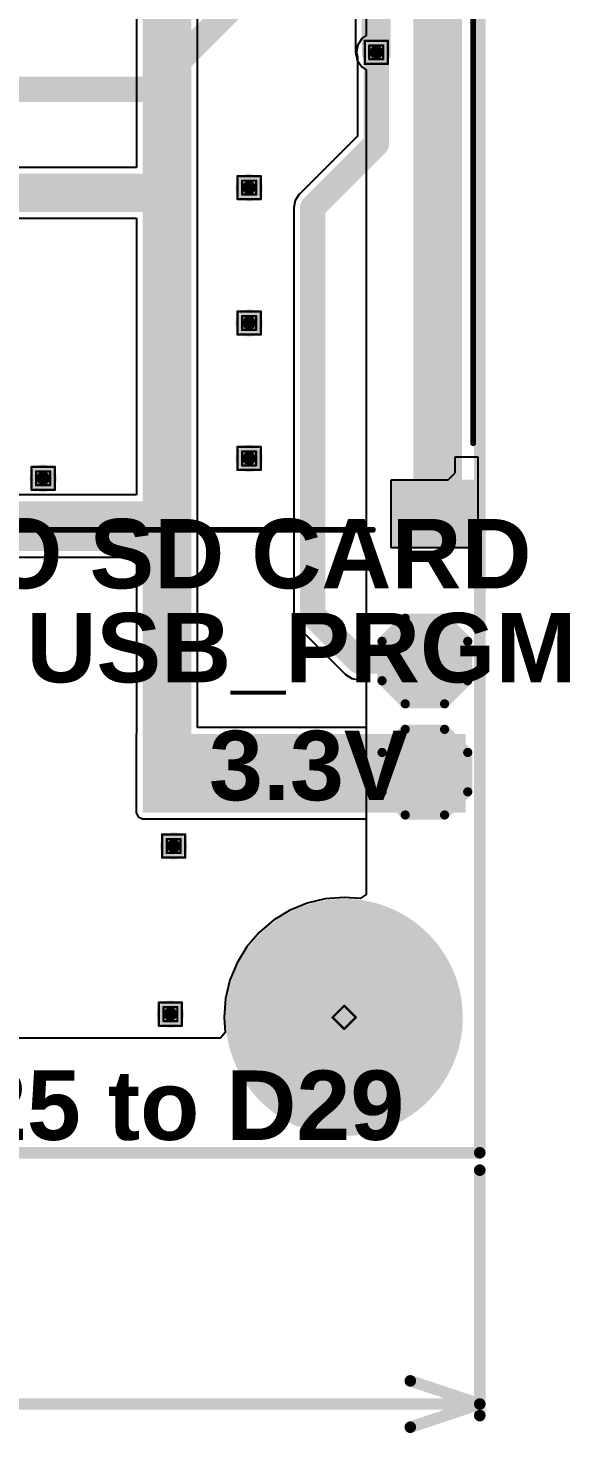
# Model space of a CAD drawing. Header units: inches. Extents: x -0.3 to 9.9, y -0.4 to 5.
# Drawn here: x 4.235 to 4.703, y -0.364 to 0.85 of the extents above; entities that cross this region are included whole.
import ezdxf

# ---------------------------------------------------------------- set-up
doc = ezdxf.new("R2010")
doc.units = ezdxf.units.IN
doc.header["$MEASUREMENT"] = 0
for name, color, linetype in [('Board Outline', 216, 'Continuous'), ('Bottom Layer', 5, 'Continuous'), ('Bottom Solder', 6, 'Continuous'), ('Dimension', 6, 'Continuous'), ('Drill Drawing', 1, 'Continuous'), ('Keep-Out Layer', 6, 'Continuous'), ('Multi-Layer', 9, 'Continuous'), ('Pad Holes', 156, 'Continuous'), ('Top Layer', 1, 'Continuous'), ('Top Overlay', 2, 'Continuous'), ('Top Paste', 8, 'Continuous'), ('Top Solder', 216, 'Continuous'), ('Via Holes', 16, 'Continuous')]:
    doc.layers.add(name, color=color, linetype=linetype)
doc.styles.add('Arial_Bold', font='', dxfattribs={"height": 0.2})
doc.styles.get('Arial_Bold').set_extended_font_data('Arial', bold=True)

# ---------------------------------------------------------------- blocks, each defined once
blk = doc.blocks.new('T__________108')
at = {"layer": 'Top Layer'}
blk.add_hatch(color=1, dxfattribs=at).paths.add_polyline_path([(0.015, 0.03), (-0.015, 0.03), (-0.03, 0.015), (-0.03, -0.015), (-0.015, -0.03), (0.015, -0.03), (0.03, -0.015), (0.03, 0.015)])
at = {"layer": 'Top Paste'}
blk.add_hatch(color=8, dxfattribs=at).paths.add_polyline_path([(0.015, 0.03), (-0.015, 0.03), (-0.03, 0.015), (-0.03, -0.015), (-0.015, -0.03), (0.015, -0.03), (0.03, -0.015), (0.03, 0.015)])
at = {"layer": 'Top Solder'}
blk.add_hatch(color=216, dxfattribs=at).paths.add_polyline_path([(0.017, 0.034), (-0.017, 0.034), (-0.034, 0.017), (-0.034, -0.017), (-0.017, -0.034), (0.017, -0.034), (0.034, -0.017), (0.034, 0.017)])
at = {"layer": 'Top Overlay'}
for points in [[(-0.037, 0.017, 0.00787, 0.00787, 0), (-0.017, 0.037, 0.00787, 0.00787, 0)], [(-0.017, 0.037, 0.00787, 0.00787, 0), (0.017, 0.037, 0.00787, 0.00787, 0)], [(-0.017, 0.037, 0.00787, 0.00787, 0), (0.017, 0.037, 0.00787, 0.00787, 0)], [(0.017, 0.037, 0.00787, 0.00787, 0), (0.037, 0.017, 0.00787, 0.00787, 0)], [(-0.037, -0.017, 0.00787, 0.00787, 0), (-0.037, 0.017, 0.00787, 0.00787, 0)], [(0.037, -0.017, 0.00787, 0.00787, 0), (0.037, 0.017, 0.00787, 0.00787, 0)], [(-0.037, -0.017, 0.00787, 0.00787, 0), (-0.017, -0.037, 0.00787, 0.00787, 0)], [(0.017, -0.037, 0.00787, 0.00787, 0), (0.037, -0.017, 0.00787, 0.00787, 0)], [(-0.017, -0.037, 0.00787, 0.00787, 0), (0.017, -0.037, 0.00787, 0.00787, 0)], [(-0.017, -0.037, 0.00787, 0.00787, 0), (0.017, -0.037, 0.00787, 0.00787, 0)]]:
    blk.add_lwpolyline(points, format="xyseb", dxfattribs=at)
for points in [[(-0.019, 0.037, 0.00394, 0.00394, 1), (-0.015, 0.037, 0.00394, 0.00394, 1)], [(-0.019, 0.037, 0.00394, 0.00394, 1), (-0.015, 0.037, 0.00394, 0.00394, 1)], [(-0.019, 0.037, 0.00394, 0.00394, 1), (-0.015, 0.037, 0.00394, 0.00394, 1)], [(0.015, 0.037, 0.00394, 0.00394, 1), (0.019, 0.037, 0.00394, 0.00394, 1)], [(0.015, 0.037, 0.00394, 0.00394, 1), (0.019, 0.037, 0.00394, 0.00394, 1)], [(0.015, 0.037, 0.00394, 0.00394, 1), (0.019, 0.037, 0.00394, 0.00394, 1)], [(-0.039, 0.017, 0.00394, 0.00394, 1), (-0.035, 0.017, 0.00394, 0.00394, 1)], [(-0.039, 0.017, 0.00394, 0.00394, 1), (-0.035, 0.017, 0.00394, 0.00394, 1)], [(0.035, 0.017, 0.00394, 0.00394, 1), (0.039, 0.017, 0.00394, 0.00394, 1)], [(0.035, 0.017, 0.00394, 0.00394, 1), (0.039, 0.017, 0.00394, 0.00394, 1)], [(-0.039, -0.017, 0.00394, 0.00394, 1), (-0.035, -0.017, 0.00394, 0.00394, 1)], [(-0.039, -0.017, 0.00394, 0.00394, 1), (-0.035, -0.017, 0.00394, 0.00394, 1)], [(0.035, -0.017, 0.00394, 0.00394, 1), (0.039, -0.017, 0.00394, 0.00394, 1)], [(0.035, -0.017, 0.00394, 0.00394, 1), (0.039, -0.017, 0.00394, 0.00394, 1)], [(-0.019, -0.037, 0.00394, 0.00394, 1), (-0.015, -0.037, 0.00394, 0.00394, 1)], [(-0.019, -0.037, 0.00394, 0.00394, 1), (-0.015, -0.037, 0.00394, 0.00394, 1)], [(-0.019, -0.037, 0.00394, 0.00394, 1), (-0.015, -0.037, 0.00394, 0.00394, 1)], [(0.015, -0.037, 0.00394, 0.00394, 1), (0.019, -0.037, 0.00394, 0.00394, 1)], [(0.015, -0.037, 0.00394, 0.00394, 1), (0.019, -0.037, 0.00394, 0.00394, 1)], [(0.015, -0.037, 0.00394, 0.00394, 1), (0.019, -0.037, 0.00394, 0.00394, 1)]]:
    blk.add_lwpolyline(points, format="xyseb", close=True, dxfattribs=at)
blk = doc.blocks.new('T__________111')
at = {"layer": 'Top Layer'}
blk.add_hatch(color=1, dxfattribs=at).paths.add_polyline_path([(0.015, 0.03), (-0.015, 0.03), (-0.03, 0.015), (-0.03, -0.015), (-0.015, -0.03), (0.015, -0.03), (0.03, -0.015), (0.03, 0.015)])
at = {"layer": 'Top Paste'}
blk.add_hatch(color=8, dxfattribs=at).paths.add_polyline_path([(0.015, 0.03), (-0.015, 0.03), (-0.03, 0.015), (-0.03, -0.015), (-0.015, -0.03), (0.015, -0.03), (0.03, -0.015), (0.03, 0.015)])
at = {"layer": 'Top Solder'}
blk.add_hatch(color=216, dxfattribs=at).paths.add_polyline_path([(0.017, 0.034), (-0.017, 0.034), (-0.034, 0.017), (-0.034, -0.017), (-0.017, -0.034), (0.017, -0.034), (0.034, -0.017), (0.034, 0.017)])
at = {"layer": 'Top Overlay'}
for points in [[(-0.037, 0.017, 0.00787, 0.00787, 0), (-0.017, 0.037, 0.00787, 0.00787, 0)], [(-0.017, 0.037, 0.00787, 0.00787, 0), (0.017, 0.037, 0.00787, 0.00787, 0)], [(-0.017, 0.037, 0.00787, 0.00787, 0), (0.017, 0.037, 0.00787, 0.00787, 0)], [(0.017, 0.037, 0.00787, 0.00787, 0), (0.037, 0.017, 0.00787, 0.00787, 0)], [(-0.037, -0.017, 0.00787, 0.00787, 0), (-0.037, 0.017, 0.00787, 0.00787, 0)], [(0.037, -0.017, 0.00787, 0.00787, 0), (0.037, 0.017, 0.00787, 0.00787, 0)], [(-0.037, -0.017, 0.00787, 0.00787, 0), (-0.017, -0.037, 0.00787, 0.00787, 0)], [(0.017, -0.037, 0.00787, 0.00787, 0), (0.037, -0.017, 0.00787, 0.00787, 0)], [(-0.017, -0.037, 0.00787, 0.00787, 0), (0.017, -0.037, 0.00787, 0.00787, 0)], [(-0.017, -0.037, 0.00787, 0.00787, 0), (0.017, -0.037, 0.00787, 0.00787, 0)]]:
    blk.add_lwpolyline(points, format="xyseb", dxfattribs=at)
for points in [[(-0.019, 0.037, 0.00394, 0.00394, 1), (-0.015, 0.037, 0.00394, 0.00394, 1)], [(-0.019, 0.037, 0.00394, 0.00394, 1), (-0.015, 0.037, 0.00394, 0.00394, 1)], [(-0.019, 0.037, 0.00394, 0.00394, 1), (-0.015, 0.037, 0.00394, 0.00394, 1)], [(0.015, 0.037, 0.00394, 0.00394, 1), (0.019, 0.037, 0.00394, 0.00394, 1)], [(0.015, 0.037, 0.00394, 0.00394, 1), (0.019, 0.037, 0.00394, 0.00394, 1)], [(0.015, 0.037, 0.00394, 0.00394, 1), (0.019, 0.037, 0.00394, 0.00394, 1)], [(-0.039, 0.017, 0.00394, 0.00394, 1), (-0.035, 0.017, 0.00394, 0.00394, 1)], [(-0.039, 0.017, 0.00394, 0.00394, 1), (-0.035, 0.017, 0.00394, 0.00394, 1)], [(0.035, 0.017, 0.00394, 0.00394, 1), (0.039, 0.017, 0.00394, 0.00394, 1)], [(0.035, 0.017, 0.00394, 0.00394, 1), (0.039, 0.017, 0.00394, 0.00394, 1)], [(-0.039, -0.017, 0.00394, 0.00394, 1), (-0.035, -0.017, 0.00394, 0.00394, 1)], [(-0.039, -0.017, 0.00394, 0.00394, 1), (-0.035, -0.017, 0.00394, 0.00394, 1)], [(0.035, -0.017, 0.00394, 0.00394, 1), (0.039, -0.017, 0.00394, 0.00394, 1)], [(0.035, -0.017, 0.00394, 0.00394, 1), (0.039, -0.017, 0.00394, 0.00394, 1)], [(-0.019, -0.037, 0.00394, 0.00394, 1), (-0.015, -0.037, 0.00394, 0.00394, 1)], [(-0.019, -0.037, 0.00394, 0.00394, 1), (-0.015, -0.037, 0.00394, 0.00394, 1)], [(-0.019, -0.037, 0.00394, 0.00394, 1), (-0.015, -0.037, 0.00394, 0.00394, 1)], [(0.015, -0.037, 0.00394, 0.00394, 1), (0.019, -0.037, 0.00394, 0.00394, 1)], [(0.015, -0.037, 0.00394, 0.00394, 1), (0.019, -0.037, 0.00394, 0.00394, 1)], [(0.015, -0.037, 0.00394, 0.00394, 1), (0.019, -0.037, 0.00394, 0.00394, 1)]]:
    blk.add_lwpolyline(points, format="xyseb", close=True, dxfattribs=at)
blk = doc.blocks.new('DM3BT_DSF_PEJS_121')
at = {"layer": 'Top Layer'}
for points in [[(-0.2067, 0.3209), (-0.1673, 0.3209), (-0.1673, 0.2657), (-0.2067, 0.2657)], [(-0.126, 0.2657), (-0.126, 0.3209), (-0.0984, 0.3209), (-0.0984, 0.2657)], [(-0.0827, 0.2657), (-0.0827, 0.3209), (-0.0551, 0.3209), (-0.0551, 0.2657)], [(-0.0394, 0.2657), (-0.0394, 0.3209), (-0.0118, 0.3209), (-0.0118, 0.2657)], [(0.0039, 0.2657), (0.0039, 0.3209), (0.0315, 0.3209), (0.0315, 0.2657)], [(0.0472, 0.2657), (0.0472, 0.3209), (0.0748, 0.3209), (0.0748, 0.2657)], [(0.0906, 0.2657), (0.0906, 0.3209), (0.1181, 0.3209), (0.1181, 0.2657)], [(0.1339, 0.2657), (0.1339, 0.3209), (0.1614, 0.3209), (0.1614, 0.2657)], [(0.1772, 0.2657), (0.1772, 0.3209), (0.2047, 0.3209), (0.2047, 0.2657)], [(0.2146, 0.2736), (0.2146, 0.3209), (0.2421, 0.3209), (0.2421, 0.2736)], [(0.2382, 0.1516), (0.2854, 0.1516), (0.2854, 0.1043), (0.2382, 0.1043)], [(0.2382, -0.1004), (0.2854, -0.1004), (0.2854, -0.1319), (0.2382, -0.1319)], [(0.2382, -0.1949), (0.2854, -0.1949), (0.2854, -0.3209), (0.2382, -0.3209)], [(-0.2913, -0.2598), (-0.2323, -0.2598), (-0.2323, -0.3346), (-0.2913, -0.3346)]]:
    blk.add_hatch(color=1, dxfattribs=at).paths.add_polyline_path(points)
at = {"layer": 'Top Paste'}
for points in [[(-0.2067, 0.3209), (-0.1673, 0.3209), (-0.1673, 0.2657), (-0.2067, 0.2657)], [(-0.126, 0.2657), (-0.126, 0.3209), (-0.0984, 0.3209), (-0.0984, 0.2657)], [(-0.0827, 0.2657), (-0.0827, 0.3209), (-0.0551, 0.3209), (-0.0551, 0.2657)], [(-0.0394, 0.2657), (-0.0394, 0.3209), (-0.0118, 0.3209), (-0.0118, 0.2657)], [(0.0039, 0.2657), (0.0039, 0.3209), (0.0315, 0.3209), (0.0315, 0.2657)], [(0.0472, 0.2657), (0.0472, 0.3209), (0.0748, 0.3209), (0.0748, 0.2657)], [(0.0906, 0.2657), (0.0906, 0.3209), (0.1181, 0.3209), (0.1181, 0.2657)], [(0.1339, 0.2657), (0.1339, 0.3209), (0.1614, 0.3209), (0.1614, 0.2657)], [(0.1772, 0.2657), (0.1772, 0.3209), (0.2047, 0.3209), (0.2047, 0.2657)], [(0.2146, 0.2736), (0.2146, 0.3209), (0.2421, 0.3209), (0.2421, 0.2736)], [(0.2382, 0.1516), (0.2854, 0.1516), (0.2854, 0.1043), (0.2382, 0.1043)], [(0.2382, -0.1004), (0.2854, -0.1004), (0.2854, -0.1319), (0.2382, -0.1319)], [(0.2382, -0.1949), (0.2854, -0.1949), (0.2854, -0.3209), (0.2382, -0.3209)]]:
    blk.add_hatch(color=8, dxfattribs=at).paths.add_polyline_path(points)
at = {"layer": 'Top Solder'}
for points in [[(-0.2107, 0.3249), (-0.1633, 0.3249), (-0.1633, 0.2617), (-0.2107, 0.2617)], [(-0.13, 0.2617), (-0.13, 0.3249), (-0.0944, 0.3249), (-0.0944, 0.2617)], [(-0.0867, 0.2617), (-0.0867, 0.3249), (-0.0511, 0.3249), (-0.0511, 0.2617)], [(-0.0434, 0.2617), (-0.0434, 0.3249), (-0.0078, 0.3249), (-0.0078, 0.2617)], [(-0.0001, 0.2617), (-0.0001, 0.3249), (0.0355, 0.3249), (0.0355, 0.2617)], [(0.0432, 0.2617), (0.0432, 0.3249), (0.0788, 0.3249), (0.0788, 0.2617)], [(0.0866, 0.2617), (0.0866, 0.3249), (0.1221, 0.3249), (0.1221, 0.2617)], [(0.1299, 0.2617), (0.1299, 0.3249), (0.1654, 0.3249), (0.1654, 0.2617)], [(0.1732, 0.2617), (0.1732, 0.3249), (0.2087, 0.3249), (0.2087, 0.2617)], [(0.2106, 0.2696), (0.2106, 0.3249), (0.2461, 0.3249), (0.2461, 0.2696)], [(0.2342, 0.1556), (0.2894, 0.1556), (0.2894, 0.1003), (0.2342, 0.1003)], [(0.2342, -0.0964), (0.2894, -0.0964), (0.2894, -0.1359), (0.2342, -0.1359)], [(0.2342, -0.1909), (0.2894, -0.1909), (0.2894, -0.3249), (0.2342, -0.3249)], [(-0.2913, -0.2598), (-0.2323, -0.2598), (-0.2323, -0.3346), (-0.2913, -0.3346)]]:
    blk.add_hatch(color=216, dxfattribs=at).paths.add_polyline_path(points)
at = {"layer": 'Keep-Out Layer'}
for p, q in [((0.252, 0.1516), (0.252, 0.2795)), ((0.252, 0.2795), (0.2815, 0.2795)), ((0.2815, 0.2795), (0.2815, 0.1516)), ((0.2815, 0.1516), (0.252, 0.1516)), ((0.252, -0.0374), (0.252, 0.1043)), ((0.252, 0.1043), (0.2815, 0.1043)), ((0.2815, 0.1043), (0.2815, -0.0374)), ((0.2815, -0.0374), (0.252, -0.0374))]:
    blk.add_line(p, q, dxfattribs=at)
at = {"layer": 'Top Layer'}
for p, q in [((-0.2913, -0.3346), (-0.2913, -0.2598)), ((-0.2913, -0.2598), (-0.2323, -0.2598)), ((-0.2323, -0.2598), (-0.2323, -0.3091)), ((-0.2323, -0.3091), (-0.2264, -0.315)), ((-0.2264, -0.315), (-0.2126, -0.315)), ((-0.2126, -0.315), (-0.2126, -0.3346)), ((-0.2126, -0.3346), (-0.2913, -0.3346))]:
    blk.add_line(p, q, dxfattribs=at)
at = {"layer": 'Top Overlay'}
for points in [[(-0.118, 0.333, 0.005, 0.005, 0), (-0.108, 0.333, 0.005, 0.005, 0)], [(-0.118, 0.333, 0.005, 0.005, 0), (-0.113, 0.328, 0.005, 0.005, 0)], [(-0.108, 0.333, 0.005, 0.005, 0), (-0.113, 0.328, 0.005, 0.005, 0)], [(-0.2756, 0.3012, 0.005, 0.005, 0), (-0.2756, -0.2441, 0.005, 0.005, 0)], [(-0.2756, 0.3012, 0.005, 0.005, 0), (-0.2224, 0.3012, 0.005, 0.005, 0)], [(0.2579, 0.3012, 0.005, 0.005, 0), (0.2697, 0.3012, 0.005, 0.005, 0)], [(0.2697, 0.3012, 0.005, 0.005, 0), (0.2697, 0.1654, 0.005, 0.005, 0)], [(0.2697, 0.0906, 0.005, 0.005, 0), (0.2697, -0.0866, 0.005, 0.005, 0)], [(0.2697, -0.1457, 0.005, 0.005, 0), (0.2697, -0.1831, 0.005, 0.005, 0)], [(-0.2008, -0.3307, 0.005, 0.005, 0), (0.2264, -0.3307, 0.005, 0.005, 0)]]:
    blk.add_lwpolyline(points, format="xyseb", dxfattribs=at)
for points in [[(-0.1192, 0.333, 0.0025, 0.0025, 1), (-0.1168, 0.333, 0.0025, 0.0025, 1)], [(-0.1192, 0.333, 0.0025, 0.0025, 1), (-0.1168, 0.333, 0.0025, 0.0025, 1)], [(-0.1143, 0.328, 0.0025, 0.0025, 1), (-0.1118, 0.328, 0.0025, 0.0025, 1)], [(-0.1143, 0.328, 0.0025, 0.0025, 1), (-0.1118, 0.328, 0.0025, 0.0025, 1)], [(-0.1092, 0.333, 0.0025, 0.0025, 1), (-0.1067, 0.333, 0.0025, 0.0025, 1)], [(-0.1092, 0.333, 0.0025, 0.0025, 1), (-0.1067, 0.333, 0.0025, 0.0025, 1)], [(-0.2768, 0.3012, 0.0025, 0.0025, 1), (-0.2743, 0.3012, 0.0025, 0.0025, 1)], [(-0.2768, 0.3012, 0.0025, 0.0025, 1), (-0.2743, 0.3012, 0.0025, 0.0025, 1)], [(-0.2237, 0.3012, 0.0025, 0.0025, 1), (-0.2212, 0.3012, 0.0025, 0.0025, 1)], [(0.2566, 0.3012, 0.0025, 0.0025, 1), (0.2591, 0.3012, 0.0025, 0.0025, 1)], [(0.2684, 0.3012, 0.0025, 0.0025, 1), (0.2709, 0.3012, 0.0025, 0.0025, 1)], [(0.2684, 0.3012, 0.0025, 0.0025, 1), (0.2709, 0.3012, 0.0025, 0.0025, 1)], [(0.2684, 0.1654, 0.0025, 0.0025, 1), (0.2709, 0.1654, 0.0025, 0.0025, 1)], [(0.2684, 0.0906, 0.0025, 0.0025, 1), (0.2709, 0.0906, 0.0025, 0.0025, 1)], [(0.2684, -0.0866, 0.0025, 0.0025, 1), (0.2709, -0.0866, 0.0025, 0.0025, 1)], [(0.2684, -0.1457, 0.0025, 0.0025, 1), (0.2709, -0.1457, 0.0025, 0.0025, 1)], [(0.2684, -0.1831, 0.0025, 0.0025, 1), (0.2709, -0.1831, 0.0025, 0.0025, 1)], [(-0.2768, -0.2441, 0.0025, 0.0025, 1), (-0.2743, -0.2441, 0.0025, 0.0025, 1)], [(-0.202, -0.3307, 0.0025, 0.0025, 1), (-0.1995, -0.3307, 0.0025, 0.0025, 1)], [(0.2251, -0.3307, 0.0025, 0.0025, 1), (0.2276, -0.3307, 0.0025, 0.0025, 1)]]:
    blk.add_lwpolyline(points, format="xyseb", close=True, dxfattribs=at)

msp = doc.modelspace()

# ---------------------------------------------------------------- hatches: boundary and pattern name
at = {"layer": 'Bottom Layer'}
h = msp.add_hatch(color=5, dxfattribs=at)
edge = h.paths.add_edge_path()
edge.add_arc((4.5358, 0.8289), 0.0118, 0, 360)
h = msp.add_hatch(color=5, dxfattribs=at)
edge = h.paths.add_edge_path()
edge.add_arc((4.426, 0.712), 0.0118, 0, 360)
h = msp.add_hatch(color=5, dxfattribs=at)
edge = h.paths.add_edge_path()
edge.add_arc((4.426, 0.595), 0.0118, 0, 360)
h = msp.add_hatch(color=5, dxfattribs=at)
edge = h.paths.add_edge_path()
edge.add_arc((4.426, 0.478), 0.0118, 0, 360)
h = msp.add_hatch(color=5, dxfattribs=at)
edge = h.paths.add_edge_path()
edge.add_arc((4.2481, 0.4608), 0.0118, 0, 360)
h = msp.add_hatch(color=5, dxfattribs=at)
edge = h.paths.add_edge_path()
edge.add_arc((4.3608, 0.1431), 0.0118, 0, 360)
h = msp.add_hatch(color=5, dxfattribs=at)
edge = h.paths.add_edge_path()
edge.add_arc((4.5081, -0.005), 0.0984, 0, 360)
h = msp.add_hatch(color=5, dxfattribs=at)
edge = h.paths.add_edge_path()
edge.add_arc((4.358, -0.0022), 0.0118, 0, 360)
at = {"layer": 'Bottom Solder'}
h = msp.add_hatch(color=6, dxfattribs=at)
edge = h.paths.add_edge_path()
edge.add_arc((4.5358, 0.8289), 0.00591, 0, 360)
h = msp.add_hatch(color=6, dxfattribs=at)
edge = h.paths.add_edge_path()
edge.add_arc((4.426, 0.712), 0.00591, 0, 360)
h = msp.add_hatch(color=6, dxfattribs=at)
edge = h.paths.add_edge_path()
edge.add_arc((4.426, 0.595), 0.00591, 0, 360)
h = msp.add_hatch(color=6, dxfattribs=at)
edge = h.paths.add_edge_path()
edge.add_arc((4.426, 0.478), 0.00591, 0, 360)
h = msp.add_hatch(color=6, dxfattribs=at)
edge = h.paths.add_edge_path()
edge.add_arc((4.2481, 0.4608), 0.00591, 0, 360)
h = msp.add_hatch(color=6, dxfattribs=at)
edge = h.paths.add_edge_path()
edge.add_arc((4.3608, 0.1431), 0.00591, 0, 360)
h = msp.add_hatch(color=6, dxfattribs=at)
edge = h.paths.add_edge_path()
edge.add_arc((4.5081, -0.005), 0.1024, 0, 360)
h = msp.add_hatch(color=6, dxfattribs=at)
edge = h.paths.add_edge_path()
edge.add_arc((4.358, -0.0022), 0.00591, 0, 360)
at = {"layer": 'Multi-Layer'}
h = msp.add_hatch(color=9, dxfattribs=at)
edge = h.paths.add_edge_path()
edge.add_arc((4.5081, -0.005), 0.0984, 0, 360)
at = {"layer": 'Pad Holes'}
h = msp.add_hatch(color=7, dxfattribs=at)
edge = h.paths.add_edge_path()
edge.add_arc((4.5081, -0.005), 0.061, 0, 360)
at = {"layer": 'Top Layer'}
for points in [[(4.3341, 0.197), (4.3761, 0.197), (4.3761, 1.028), (4.3341, 1.028)], [(4.5678, 0.4379), (4.6098, 0.4379), (4.6098, 0.9379), (4.5678, 0.9379)], [(4.375, 0.691), (4.375, 0.724), (3.968, 0.724), (3.968, 0.691)], [(4.37, 0.398), (4.37, 0.441), (3.867, 0.441), (3.867, 0.398)], [(4.613, 0.172), (4.613, 0.24), (4.334, 0.24), (4.334, 0.172)]]:
    msp.add_hatch(color=1, dxfattribs=at).paths.add_polyline_path(points)
h = msp.add_hatch(color=1, dxfattribs=at)
edge = h.paths.add_edge_path()
edge.add_arc((4.5358, 0.8289), 0.0118, 0, 360)
h = msp.add_hatch(color=1, dxfattribs=at)
edge = h.paths.add_edge_path()
edge.add_arc((4.426, 0.712), 0.0118, 0, 360)
h = msp.add_hatch(color=1, dxfattribs=at)
edge = h.paths.add_edge_path()
edge.add_arc((4.426, 0.595), 0.0118, 0, 360)
h = msp.add_hatch(color=1, dxfattribs=at)
edge = h.paths.add_edge_path()
edge.add_arc((4.426, 0.478), 0.0118, 0, 360)
h = msp.add_hatch(color=1, dxfattribs=at)
edge = h.paths.add_edge_path()
edge.add_arc((4.2481, 0.4608), 0.0118, 0, 360)
h = msp.add_hatch(color=1, dxfattribs=at)
edge = h.paths.add_edge_path()
edge.add_arc((4.3608, 0.1431), 0.0118, 0, 360)
h = msp.add_hatch(color=1, dxfattribs=at)
edge = h.paths.add_edge_path()
edge.add_arc((4.5081, -0.005), 0.0984, 0, 360)
h = msp.add_hatch(color=1, dxfattribs=at)
edge = h.paths.add_edge_path()
edge.add_arc((4.358, -0.0022), 0.0118, 0, 360)
at = {"layer": 'Top Solder'}
h = msp.add_hatch(color=216, dxfattribs=at)
edge = h.paths.add_edge_path()
edge.add_arc((4.5358, 0.8289), 0.00591, 0, 360)
h = msp.add_hatch(color=216, dxfattribs=at)
edge = h.paths.add_edge_path()
edge.add_arc((4.426, 0.712), 0.00591, 0, 360)
h = msp.add_hatch(color=216, dxfattribs=at)
edge = h.paths.add_edge_path()
edge.add_arc((4.426, 0.595), 0.00591, 0, 360)
h = msp.add_hatch(color=216, dxfattribs=at)
edge = h.paths.add_edge_path()
edge.add_arc((4.426, 0.478), 0.00591, 0, 360)
h = msp.add_hatch(color=216, dxfattribs=at)
edge = h.paths.add_edge_path()
edge.add_arc((4.2481, 0.4608), 0.00591, 0, 360)
h = msp.add_hatch(color=216, dxfattribs=at)
edge = h.paths.add_edge_path()
edge.add_arc((4.3608, 0.1431), 0.00591, 0, 360)
h = msp.add_hatch(color=216, dxfattribs=at)
edge = h.paths.add_edge_path()
edge.add_arc((4.5081, -0.005), 0.1024, 0, 360)
h = msp.add_hatch(color=216, dxfattribs=at)
edge = h.paths.add_edge_path()
edge.add_arc((4.358, -0.0022), 0.00591, 0, 360)
at = {"layer": 'Via Holes'}
h = msp.add_hatch(color=7, dxfattribs=at)
edge = h.paths.add_edge_path()
edge.add_arc((4.5358, 0.8289), 0.00591, 0, 360)
h = msp.add_hatch(color=7, dxfattribs=at)
edge = h.paths.add_edge_path()
edge.add_arc((4.426, 0.712), 0.00591, 0, 360)
h = msp.add_hatch(color=7, dxfattribs=at)
edge = h.paths.add_edge_path()
edge.add_arc((4.426, 0.595), 0.00591, 0, 360)
h = msp.add_hatch(color=7, dxfattribs=at)
edge = h.paths.add_edge_path()
edge.add_arc((4.426, 0.478), 0.00591, 0, 360)
h = msp.add_hatch(color=7, dxfattribs=at)
edge = h.paths.add_edge_path()
edge.add_arc((4.2481, 0.4608), 0.00591, 0, 360)
h = msp.add_hatch(color=7, dxfattribs=at)
edge = h.paths.add_edge_path()
edge.add_arc((4.3608, 0.1431), 0.00591, 0, 360)
h = msp.add_hatch(color=7, dxfattribs=at)
edge = h.paths.add_edge_path()
edge.add_arc((4.358, -0.0022), 0.00591, 0, 360)

# ---------------------------------------------------------------- linework, layer by layer
at = {"layer": 'Board Outline'}
for points in [[(4.6252, 2.7679, 0.01, 0.01, 0), (4.6252, -0.122, 0.01, 0.01, 0)], [(-0.1172, -0.122, 0.01, 0.01, 0), (4.6252, -0.122, 0.01, 0.01, 0)]]:
    msp.add_lwpolyline(points, format="xyseb", dxfattribs=at)
msp.add_lwpolyline([(4.6227, -0.122, 0.005, 0.005, 1), (4.6277, -0.122, 0.005, 0.005, 1)], format="xyseb", close=True, dxfattribs=at)
msp.add_lwpolyline([(4.6227, -0.122, 0.005, 0.005, 1), (4.6277, -0.122, 0.005, 0.005, 1)], format="xyseb", close=True, dxfattribs=at)
at = {"layer": 'Bottom Layer'}
for p, q in [((4.518, 0.9968), (4.518, 0.8289)), ((4.518, 0.8289), (4.5193, 0.8221)), ((4.5193, 0.8221), (4.5232, 0.8163)), ((4.5232, 0.8163), (4.527, 0.8138)), ((4.527, 0.8138), (4.527, 0.1013)), ((4.4918, 0.0975), (4.476, 0.0937)), ((4.5081, 0.0987), (4.4918, 0.0975)), ((4.522, 0.0976), (4.5081, 0.0987)), ((4.527, 0.1013), (4.522, 0.0976)), ((4.461, 0.0874), (4.4471, 0.0789)), ((4.476, 0.0937), (4.461, 0.0874)), ((4.4471, 0.0789), (4.4347, 0.0684)), ((4.4347, 0.0684), (4.4241, 0.056)), ((4.4241, 0.056), (4.4156, 0.0421)), ((4.4156, 0.0421), (4.4094, 0.0271)), ((4.4094, 0.0271), (4.4056, 0.0112)), ((4.4056, 0.0112), (4.4043, -0.005)), ((4.4043, -0.005), (4.4053, -0.018)), ((4.4013, -0.023), (3.7467, -0.023)), ((4.4053, -0.018), (4.4013, -0.023))]:
    msp.add_line(p, q, dxfattribs=at)
for points in [[(4.5358, 0.8289, 0.025, 0.025, 0), (4.5358, 1.0042, 0.025, 0.025, 0)], [(4.341, 0.797, 0.022, 0.022, 0), (4.4972, 0.9532, 0.022, 0.022, 0)], [(4.219, 0.797, 0.022, 0.022, 0), (4.341, 0.797, 0.022, 0.022, 0)]]:
    msp.add_lwpolyline(points, format="xyseb", dxfattribs=at)
for points in [[(4.5296, 0.8289, 0.0125, 0.0125, 1), (4.5421, 0.8289, 0.0125, 0.0125, 1)], [(4.3355, 0.797, 0.011, 0.011, 1), (4.3465, 0.797, 0.011, 0.011, 1)], [(4.3355, 0.797, 0.011, 0.011, 1), (4.3465, 0.797, 0.011, 0.011, 1)]]:
    msp.add_lwpolyline(points, format="xyseb", close=True, dxfattribs=at)
at = {"layer": 'Dimension'}
for points in [[(4.6252, -0.3491, 0.01, 0.01, 0), (4.6252, -0.137, 0.01, 0.01, 0)], [(4.5652, -0.3191, 0.01, 0.01, 0), (4.6252, -0.3391, 0.01, 0.01, 0)], [(2.5189, -0.3391, 0.01, 0.01, 0), (4.6252, -0.3391, 0.01, 0.01, 0)], [(4.5652, -0.3591, 0.01, 0.01, 0), (4.6252, -0.3391, 0.01, 0.01, 0)]]:
    msp.add_lwpolyline(points, format="xyseb", dxfattribs=at)
for points in [[(4.6227, -0.137, 0.005, 0.005, 1), (4.6277, -0.137, 0.005, 0.005, 1)], [(4.5627, -0.3191, 0.005, 0.005, 1), (4.5677, -0.3191, 0.005, 0.005, 1)], [(4.6227, -0.3391, 0.005, 0.005, 1), (4.6277, -0.3391, 0.005, 0.005, 1)], [(4.6227, -0.3391, 0.005, 0.005, 1), (4.6277, -0.3391, 0.005, 0.005, 1)], [(4.6227, -0.3391, 0.005, 0.005, 1), (4.6277, -0.3391, 0.005, 0.005, 1)], [(4.6227, -0.3491, 0.005, 0.005, 1), (4.6277, -0.3491, 0.005, 0.005, 1)], [(4.5627, -0.3591, 0.005, 0.005, 1), (4.5677, -0.3591, 0.005, 0.005, 1)]]:
    msp.add_lwpolyline(points, format="xyseb", close=True, dxfattribs=at)
at = {"layer": 'Drill Drawing'}
for points in [[(4.5258, 0.8389, 0.002, 0.002, 0), (4.5458, 0.8389, 0.002, 0.002, 0)], [(4.5258, 0.8189, 0.002, 0.002, 0), (4.5258, 0.8389, 0.002, 0.002, 0)], [(4.5458, 0.8189, 0.002, 0.002, 0), (4.5458, 0.8389, 0.002, 0.002, 0)], [(4.5298, 0.8349, 0.002, 0.002, 0), (4.5418, 0.8349, 0.002, 0.002, 0)], [(4.5298, 0.8229, 0.002, 0.002, 0), (4.5298, 0.8349, 0.002, 0.002, 0)], [(4.5418, 0.8229, 0.002, 0.002, 0), (4.5418, 0.8349, 0.002, 0.002, 0)], [(4.5258, 0.8189, 0.002, 0.002, 0), (4.5458, 0.8189, 0.002, 0.002, 0)], [(4.5298, 0.8229, 0.002, 0.002, 0), (4.5418, 0.8229, 0.002, 0.002, 0)], [(4.416, 0.722, 0.002, 0.002, 0), (4.436, 0.722, 0.002, 0.002, 0)], [(4.416, 0.702, 0.002, 0.002, 0), (4.416, 0.722, 0.002, 0.002, 0)], [(4.42, 0.718, 0.002, 0.002, 0), (4.432, 0.718, 0.002, 0.002, 0)], [(4.42, 0.706, 0.002, 0.002, 0), (4.42, 0.718, 0.002, 0.002, 0)], [(4.432, 0.706, 0.002, 0.002, 0), (4.432, 0.718, 0.002, 0.002, 0)], [(4.436, 0.702, 0.002, 0.002, 0), (4.436, 0.722, 0.002, 0.002, 0)], [(4.42, 0.706, 0.002, 0.002, 0), (4.432, 0.706, 0.002, 0.002, 0)], [(4.416, 0.702, 0.002, 0.002, 0), (4.436, 0.702, 0.002, 0.002, 0)], [(4.416, 0.605, 0.002, 0.002, 0), (4.436, 0.605, 0.002, 0.002, 0)], [(4.416, 0.585, 0.002, 0.002, 0), (4.416, 0.605, 0.002, 0.002, 0)], [(4.42, 0.601, 0.002, 0.002, 0), (4.432, 0.601, 0.002, 0.002, 0)], [(4.42, 0.589, 0.002, 0.002, 0), (4.42, 0.601, 0.002, 0.002, 0)], [(4.432, 0.589, 0.002, 0.002, 0), (4.432, 0.601, 0.002, 0.002, 0)], [(4.436, 0.585, 0.002, 0.002, 0), (4.436, 0.605, 0.002, 0.002, 0)], [(4.416, 0.585, 0.002, 0.002, 0), (4.436, 0.585, 0.002, 0.002, 0)], [(4.42, 0.589, 0.002, 0.002, 0), (4.432, 0.589, 0.002, 0.002, 0)], [(4.416, 0.488, 0.002, 0.002, 0), (4.436, 0.488, 0.002, 0.002, 0)], [(4.416, 0.468, 0.002, 0.002, 0), (4.416, 0.488, 0.002, 0.002, 0)], [(4.436, 0.468, 0.002, 0.002, 0), (4.436, 0.488, 0.002, 0.002, 0)], [(4.42, 0.484, 0.002, 0.002, 0), (4.432, 0.484, 0.002, 0.002, 0)], [(4.42, 0.472, 0.002, 0.002, 0), (4.42, 0.484, 0.002, 0.002, 0)], [(4.432, 0.472, 0.002, 0.002, 0), (4.432, 0.484, 0.002, 0.002, 0)], [(4.2381, 0.4708, 0.002, 0.002, 0), (4.2581, 0.4708, 0.002, 0.002, 0)], [(4.2381, 0.4508, 0.002, 0.002, 0), (4.2381, 0.4708, 0.002, 0.002, 0)], [(4.2421, 0.4668, 0.002, 0.002, 0), (4.2541, 0.4668, 0.002, 0.002, 0)], [(4.2421, 0.4548, 0.002, 0.002, 0), (4.2421, 0.4668, 0.002, 0.002, 0)], [(4.2541, 0.4548, 0.002, 0.002, 0), (4.2541, 0.4668, 0.002, 0.002, 0)], [(4.2581, 0.4508, 0.002, 0.002, 0), (4.2581, 0.4708, 0.002, 0.002, 0)], [(4.416, 0.468, 0.002, 0.002, 0), (4.436, 0.468, 0.002, 0.002, 0)], [(4.42, 0.472, 0.002, 0.002, 0), (4.432, 0.472, 0.002, 0.002, 0)], [(4.2381, 0.4508, 0.002, 0.002, 0), (4.2581, 0.4508, 0.002, 0.002, 0)], [(4.2421, 0.4548, 0.002, 0.002, 0), (4.2541, 0.4548, 0.002, 0.002, 0)], [(4.3508, 0.1531, 0.002, 0.002, 0), (4.3708, 0.1531, 0.002, 0.002, 0)], [(4.3508, 0.1331, 0.002, 0.002, 0), (4.3508, 0.1531, 0.002, 0.002, 0)], [(4.3548, 0.1491, 0.002, 0.002, 0), (4.3668, 0.1491, 0.002, 0.002, 0)], [(4.3548, 0.1371, 0.002, 0.002, 0), (4.3548, 0.1491, 0.002, 0.002, 0)], [(4.3668, 0.1371, 0.002, 0.002, 0), (4.3668, 0.1491, 0.002, 0.002, 0)], [(4.3708, 0.1331, 0.002, 0.002, 0), (4.3708, 0.1531, 0.002, 0.002, 0)], [(4.3508, 0.1331, 0.002, 0.002, 0), (4.3708, 0.1331, 0.002, 0.002, 0)], [(4.3548, 0.1371, 0.002, 0.002, 0), (4.3668, 0.1371, 0.002, 0.002, 0)], [(4.348, 0.0078, 0.002, 0.002, 0), (4.368, 0.0078, 0.002, 0.002, 0)], [(4.348, -0.0122, 0.002, 0.002, 0), (4.348, 0.0078, 0.002, 0.002, 0)], [(4.352, 0.0038, 0.002, 0.002, 0), (4.364, 0.0038, 0.002, 0.002, 0)], [(4.352, -0.0082, 0.002, 0.002, 0), (4.352, 0.0038, 0.002, 0.002, 0)], [(4.364, -0.0082, 0.002, 0.002, 0), (4.364, 0.0038, 0.002, 0.002, 0)], [(4.368, -0.0122, 0.002, 0.002, 0), (4.368, 0.0078, 0.002, 0.002, 0)], [(4.4981, -0.005, 0.002, 0.002, 0), (4.5081, 0.005, 0.002, 0.002, 0)], [(4.5081, 0.005, 0.002, 0.002, 0), (4.5181, -0.005, 0.002, 0.002, 0)], [(4.348, -0.0122, 0.002, 0.002, 0), (4.368, -0.0122, 0.002, 0.002, 0)], [(4.352, -0.0082, 0.002, 0.002, 0), (4.364, -0.0082, 0.002, 0.002, 0)], [(4.4981, -0.005, 0.002, 0.002, 0), (4.5081, -0.015, 0.002, 0.002, 0)], [(4.5081, -0.015, 0.002, 0.002, 0), (4.5181, -0.005, 0.002, 0.002, 0)]]:
    msp.add_lwpolyline(points, format="xyseb", dxfattribs=at)
for points in [[(4.5253, 0.8389, 0.001, 0.001, 1), (4.5263, 0.8389, 0.001, 0.001, 1)], [(4.5253, 0.8389, 0.001, 0.001, 1), (4.5263, 0.8389, 0.001, 0.001, 1)], [(4.5453, 0.8389, 0.001, 0.001, 1), (4.5463, 0.8389, 0.001, 0.001, 1)], [(4.5453, 0.8389, 0.001, 0.001, 1), (4.5463, 0.8389, 0.001, 0.001, 1)], [(4.5293, 0.8349, 0.001, 0.001, 1), (4.5303, 0.8349, 0.001, 0.001, 1)], [(4.5293, 0.8349, 0.001, 0.001, 1), (4.5303, 0.8349, 0.001, 0.001, 1)], [(4.5413, 0.8349, 0.001, 0.001, 1), (4.5423, 0.8349, 0.001, 0.001, 1)], [(4.5413, 0.8349, 0.001, 0.001, 1), (4.5423, 0.8349, 0.001, 0.001, 1)], [(4.5253, 0.8189, 0.001, 0.001, 1), (4.5263, 0.8189, 0.001, 0.001, 1)], [(4.5253, 0.8189, 0.001, 0.001, 1), (4.5263, 0.8189, 0.001, 0.001, 1)], [(4.5293, 0.8229, 0.001, 0.001, 1), (4.5303, 0.8229, 0.001, 0.001, 1)], [(4.5293, 0.8229, 0.001, 0.001, 1), (4.5303, 0.8229, 0.001, 0.001, 1)], [(4.5413, 0.8229, 0.001, 0.001, 1), (4.5423, 0.8229, 0.001, 0.001, 1)], [(4.5413, 0.8229, 0.001, 0.001, 1), (4.5423, 0.8229, 0.001, 0.001, 1)], [(4.5453, 0.8189, 0.001, 0.001, 1), (4.5463, 0.8189, 0.001, 0.001, 1)], [(4.5453, 0.8189, 0.001, 0.001, 1), (4.5463, 0.8189, 0.001, 0.001, 1)], [(4.4155, 0.722, 0.001, 0.001, 1), (4.4165, 0.722, 0.001, 0.001, 1)], [(4.4155, 0.722, 0.001, 0.001, 1), (4.4165, 0.722, 0.001, 0.001, 1)], [(4.4195, 0.718, 0.001, 0.001, 1), (4.4205, 0.718, 0.001, 0.001, 1)], [(4.4195, 0.718, 0.001, 0.001, 1), (4.4205, 0.718, 0.001, 0.001, 1)], [(4.4315, 0.718, 0.001, 0.001, 1), (4.4325, 0.718, 0.001, 0.001, 1)], [(4.4315, 0.718, 0.001, 0.001, 1), (4.4325, 0.718, 0.001, 0.001, 1)], [(4.4355, 0.722, 0.001, 0.001, 1), (4.4365, 0.722, 0.001, 0.001, 1)], [(4.4355, 0.722, 0.001, 0.001, 1), (4.4365, 0.722, 0.001, 0.001, 1)], [(4.4195, 0.706, 0.001, 0.001, 1), (4.4205, 0.706, 0.001, 0.001, 1)], [(4.4195, 0.706, 0.001, 0.001, 1), (4.4205, 0.706, 0.001, 0.001, 1)], [(4.4315, 0.706, 0.001, 0.001, 1), (4.4325, 0.706, 0.001, 0.001, 1)], [(4.4315, 0.706, 0.001, 0.001, 1), (4.4325, 0.706, 0.001, 0.001, 1)], [(4.4155, 0.702, 0.001, 0.001, 1), (4.4165, 0.702, 0.001, 0.001, 1)], [(4.4155, 0.702, 0.001, 0.001, 1), (4.4165, 0.702, 0.001, 0.001, 1)], [(4.4355, 0.702, 0.001, 0.001, 1), (4.4365, 0.702, 0.001, 0.001, 1)], [(4.4355, 0.702, 0.001, 0.001, 1), (4.4365, 0.702, 0.001, 0.001, 1)], [(4.4155, 0.605, 0.001, 0.001, 1), (4.4165, 0.605, 0.001, 0.001, 1)], [(4.4155, 0.605, 0.001, 0.001, 1), (4.4165, 0.605, 0.001, 0.001, 1)], [(4.4195, 0.601, 0.001, 0.001, 1), (4.4205, 0.601, 0.001, 0.001, 1)], [(4.4195, 0.601, 0.001, 0.001, 1), (4.4205, 0.601, 0.001, 0.001, 1)], [(4.4315, 0.601, 0.001, 0.001, 1), (4.4325, 0.601, 0.001, 0.001, 1)], [(4.4315, 0.601, 0.001, 0.001, 1), (4.4325, 0.601, 0.001, 0.001, 1)], [(4.4355, 0.605, 0.001, 0.001, 1), (4.4365, 0.605, 0.001, 0.001, 1)], [(4.4355, 0.605, 0.001, 0.001, 1), (4.4365, 0.605, 0.001, 0.001, 1)], [(4.4155, 0.585, 0.001, 0.001, 1), (4.4165, 0.585, 0.001, 0.001, 1)], [(4.4155, 0.585, 0.001, 0.001, 1), (4.4165, 0.585, 0.001, 0.001, 1)], [(4.4195, 0.589, 0.001, 0.001, 1), (4.4205, 0.589, 0.001, 0.001, 1)], [(4.4195, 0.589, 0.001, 0.001, 1), (4.4205, 0.589, 0.001, 0.001, 1)], [(4.4315, 0.589, 0.001, 0.001, 1), (4.4325, 0.589, 0.001, 0.001, 1)], [(4.4315, 0.589, 0.001, 0.001, 1), (4.4325, 0.589, 0.001, 0.001, 1)], [(4.4355, 0.585, 0.001, 0.001, 1), (4.4365, 0.585, 0.001, 0.001, 1)], [(4.4355, 0.585, 0.001, 0.001, 1), (4.4365, 0.585, 0.001, 0.001, 1)], [(4.4155, 0.488, 0.001, 0.001, 1), (4.4165, 0.488, 0.001, 0.001, 1)], [(4.4155, 0.488, 0.001, 0.001, 1), (4.4165, 0.488, 0.001, 0.001, 1)], [(4.4355, 0.488, 0.001, 0.001, 1), (4.4365, 0.488, 0.001, 0.001, 1)], [(4.4355, 0.488, 0.001, 0.001, 1), (4.4365, 0.488, 0.001, 0.001, 1)], [(4.4195, 0.484, 0.001, 0.001, 1), (4.4205, 0.484, 0.001, 0.001, 1)], [(4.4195, 0.484, 0.001, 0.001, 1), (4.4205, 0.484, 0.001, 0.001, 1)], [(4.4315, 0.484, 0.001, 0.001, 1), (4.4325, 0.484, 0.001, 0.001, 1)], [(4.4315, 0.484, 0.001, 0.001, 1), (4.4325, 0.484, 0.001, 0.001, 1)], [(4.2376, 0.4708, 0.001, 0.001, 1), (4.2386, 0.4708, 0.001, 0.001, 1)], [(4.2376, 0.4708, 0.001, 0.001, 1), (4.2386, 0.4708, 0.001, 0.001, 1)], [(4.2416, 0.4668, 0.001, 0.001, 1), (4.2426, 0.4668, 0.001, 0.001, 1)], [(4.2416, 0.4668, 0.001, 0.001, 1), (4.2426, 0.4668, 0.001, 0.001, 1)], [(4.2536, 0.4668, 0.001, 0.001, 1), (4.2546, 0.4668, 0.001, 0.001, 1)], [(4.2536, 0.4668, 0.001, 0.001, 1), (4.2546, 0.4668, 0.001, 0.001, 1)], [(4.2576, 0.4708, 0.001, 0.001, 1), (4.2586, 0.4708, 0.001, 0.001, 1)], [(4.2576, 0.4708, 0.001, 0.001, 1), (4.2586, 0.4708, 0.001, 0.001, 1)], [(4.4155, 0.468, 0.001, 0.001, 1), (4.4165, 0.468, 0.001, 0.001, 1)], [(4.4155, 0.468, 0.001, 0.001, 1), (4.4165, 0.468, 0.001, 0.001, 1)], [(4.4195, 0.472, 0.001, 0.001, 1), (4.4205, 0.472, 0.001, 0.001, 1)], [(4.4195, 0.472, 0.001, 0.001, 1), (4.4205, 0.472, 0.001, 0.001, 1)], [(4.4315, 0.472, 0.001, 0.001, 1), (4.4325, 0.472, 0.001, 0.001, 1)], [(4.4315, 0.472, 0.001, 0.001, 1), (4.4325, 0.472, 0.001, 0.001, 1)], [(4.4355, 0.468, 0.001, 0.001, 1), (4.4365, 0.468, 0.001, 0.001, 1)], [(4.4355, 0.468, 0.001, 0.001, 1), (4.4365, 0.468, 0.001, 0.001, 1)], [(4.2376, 0.4508, 0.001, 0.001, 1), (4.2386, 0.4508, 0.001, 0.001, 1)], [(4.2376, 0.4508, 0.001, 0.001, 1), (4.2386, 0.4508, 0.001, 0.001, 1)], [(4.2416, 0.4548, 0.001, 0.001, 1), (4.2426, 0.4548, 0.001, 0.001, 1)], [(4.2416, 0.4548, 0.001, 0.001, 1), (4.2426, 0.4548, 0.001, 0.001, 1)], [(4.2536, 0.4548, 0.001, 0.001, 1), (4.2546, 0.4548, 0.001, 0.001, 1)], [(4.2536, 0.4548, 0.001, 0.001, 1), (4.2546, 0.4548, 0.001, 0.001, 1)], [(4.2576, 0.4508, 0.001, 0.001, 1), (4.2586, 0.4508, 0.001, 0.001, 1)], [(4.2576, 0.4508, 0.001, 0.001, 1), (4.2586, 0.4508, 0.001, 0.001, 1)], [(4.3503, 0.1531, 0.001, 0.001, 1), (4.3513, 0.1531, 0.001, 0.001, 1)], [(4.3503, 0.1531, 0.001, 0.001, 1), (4.3513, 0.1531, 0.001, 0.001, 1)], [(4.3543, 0.1491, 0.001, 0.001, 1), (4.3553, 0.1491, 0.001, 0.001, 1)], [(4.3543, 0.1491, 0.001, 0.001, 1), (4.3553, 0.1491, 0.001, 0.001, 1)], [(4.3663, 0.1491, 0.001, 0.001, 1), (4.3673, 0.1491, 0.001, 0.001, 1)], [(4.3663, 0.1491, 0.001, 0.001, 1), (4.3673, 0.1491, 0.001, 0.001, 1)], [(4.3703, 0.1531, 0.001, 0.001, 1), (4.3713, 0.1531, 0.001, 0.001, 1)], [(4.3703, 0.1531, 0.001, 0.001, 1), (4.3713, 0.1531, 0.001, 0.001, 1)], [(4.3503, 0.1331, 0.001, 0.001, 1), (4.3513, 0.1331, 0.001, 0.001, 1)], [(4.3503, 0.1331, 0.001, 0.001, 1), (4.3513, 0.1331, 0.001, 0.001, 1)], [(4.3543, 0.1371, 0.001, 0.001, 1), (4.3553, 0.1371, 0.001, 0.001, 1)], [(4.3543, 0.1371, 0.001, 0.001, 1), (4.3553, 0.1371, 0.001, 0.001, 1)], [(4.3663, 0.1371, 0.001, 0.001, 1), (4.3673, 0.1371, 0.001, 0.001, 1)], [(4.3663, 0.1371, 0.001, 0.001, 1), (4.3673, 0.1371, 0.001, 0.001, 1)], [(4.3703, 0.1331, 0.001, 0.001, 1), (4.3713, 0.1331, 0.001, 0.001, 1)], [(4.3703, 0.1331, 0.001, 0.001, 1), (4.3713, 0.1331, 0.001, 0.001, 1)], [(4.3475, 0.0078, 0.001, 0.001, 1), (4.3485, 0.0078, 0.001, 0.001, 1)], [(4.3475, 0.0078, 0.001, 0.001, 1), (4.3485, 0.0078, 0.001, 0.001, 1)], [(4.3515, 0.0038, 0.001, 0.001, 1), (4.3525, 0.0038, 0.001, 0.001, 1)], [(4.3515, 0.0038, 0.001, 0.001, 1), (4.3525, 0.0038, 0.001, 0.001, 1)], [(4.3635, 0.0038, 0.001, 0.001, 1), (4.3645, 0.0038, 0.001, 0.001, 1)], [(4.3635, 0.0038, 0.001, 0.001, 1), (4.3645, 0.0038, 0.001, 0.001, 1)], [(4.3675, 0.0078, 0.001, 0.001, 1), (4.3685, 0.0078, 0.001, 0.001, 1)], [(4.3675, 0.0078, 0.001, 0.001, 1), (4.3685, 0.0078, 0.001, 0.001, 1)], [(4.5076, 0.005, 0.001, 0.001, 1), (4.5086, 0.005, 0.001, 0.001, 1)], [(4.5076, 0.005, 0.001, 0.001, 1), (4.5086, 0.005, 0.001, 0.001, 1)], [(4.3475, -0.0122, 0.001, 0.001, 1), (4.3485, -0.0122, 0.001, 0.001, 1)], [(4.3475, -0.0122, 0.001, 0.001, 1), (4.3485, -0.0122, 0.001, 0.001, 1)], [(4.3515, -0.0082, 0.001, 0.001, 1), (4.3525, -0.0082, 0.001, 0.001, 1)], [(4.3515, -0.0082, 0.001, 0.001, 1), (4.3525, -0.0082, 0.001, 0.001, 1)], [(4.3635, -0.0082, 0.001, 0.001, 1), (4.3645, -0.0082, 0.001, 0.001, 1)], [(4.3635, -0.0082, 0.001, 0.001, 1), (4.3645, -0.0082, 0.001, 0.001, 1)], [(4.3675, -0.0122, 0.001, 0.001, 1), (4.3685, -0.0122, 0.001, 0.001, 1)], [(4.3675, -0.0122, 0.001, 0.001, 1), (4.3685, -0.0122, 0.001, 0.001, 1)], [(4.4976, -0.005, 0.001, 0.001, 1), (4.4986, -0.005, 0.001, 0.001, 1)], [(4.4976, -0.005, 0.001, 0.001, 1), (4.4986, -0.005, 0.001, 0.001, 1)], [(4.5176, -0.005, 0.001, 0.001, 1), (4.5186, -0.005, 0.001, 0.001, 1)], [(4.5176, -0.005, 0.001, 0.001, 1), (4.5186, -0.005, 0.001, 0.001, 1)], [(4.5076, -0.015, 0.001, 0.001, 1), (4.5086, -0.015, 0.001, 0.001, 1)], [(4.5076, -0.015, 0.001, 0.001, 1), (4.5086, -0.015, 0.001, 0.001, 1)]]:
    msp.add_lwpolyline(points, format="xyseb", close=True, dxfattribs=at)
at = {"layer": 'Top Layer'}
for p, q in [((4.3287, 0.9368), (4.3287, 0.7294)), ((4.3815, 0.2454), (4.3815, 0.9212)), ((4.527, 0.9201), (4.527, 0.8433)), ((4.5237, 0.8411), (4.52, 0.8355)), ((4.527, 0.8433), (4.5237, 0.8411)), ((4.52, 0.8355), (4.5187, 0.8289)), ((4.5187, 0.8289), (4.5195, 0.8248)), ((4.5195, 0.8248), (4.5195, 0.7565)), ((4.5195, 0.7565), (4.4708, 0.7078)), ((4.3287, 0.7294), (4.0317, 0.7294)), ((4.4693, 0.7063), (4.4658, 0.701)), ((4.4702, 0.7069), (4.4693, 0.7063)), ((4.4708, 0.7078), (4.4702, 0.7069)), ((4.4658, 0.701), (4.4645, 0.6948)), ((4.4645, 0.6948), (4.4645, 0.3429)), ((4.0524, 0.6856), (4.3287, 0.6856)), ((4.3287, 0.6856), (4.3287, 0.4464)), ((4.3287, 0.4464), (3.867, 0.4464)), ((3.867, 0.3926), (4.3287, 0.3926)), ((4.3287, 0.3926), (4.3287, 0.2404)), ((4.4645, 0.3429), (4.4658, 0.3367)), ((4.4658, 0.3367), (4.4693, 0.3314)), ((4.4693, 0.3314), (4.5093, 0.2914)), ((4.5093, 0.2914), (4.5146, 0.2879)), ((4.5146, 0.2879), (4.5208, 0.2866)), ((4.5208, 0.2866), (4.527, 0.2866)), ((4.527, 0.2866), (4.527, 0.2454)), ((4.527, 0.2454), (4.3815, 0.2454)), ((4.3287, 0.2404), (4.3285, 0.24)), ((4.3285, 0.24), (4.3285, 0.172)), ((4.3285, 0.172), (4.3301, 0.1682)), ((4.3301, 0.1682), (4.334, 0.1666)), ((4.334, 0.1666), (4.527, 0.1666)), ((4.527, 0.1666), (4.527, 0.1013)), ((4.4918, 0.0975), (4.476, 0.0937)), ((4.5081, 0.0987), (4.4918, 0.0975)), ((4.522, 0.0976), (4.5081, 0.0987)), ((4.527, 0.1013), (4.522, 0.0976)), ((4.461, 0.0874), (4.4471, 0.0789)), ((4.476, 0.0937), (4.461, 0.0874)), ((4.4471, 0.0789), (4.4347, 0.0684)), ((4.4347, 0.0684), (4.4241, 0.056)), ((4.4241, 0.056), (4.4156, 0.0421)), ((4.4156, 0.0421), (4.4094, 0.0271)), ((4.4094, 0.0271), (4.4056, 0.0112)), ((4.4056, 0.0112), (4.4043, -0.005)), ((4.4043, -0.005), (4.4053, -0.018)), ((4.4013, -0.023), (3.7467, -0.023)), ((4.4053, -0.018), (4.4013, -0.023))]:
    msp.add_line(p, q, dxfattribs=at)
for points in [[(4.5358, 0.7498, 0.022, 0.022, 0), (4.5358, 0.8289, 0.022, 0.022, 0)], [(4.4824, 0.6963, 0.022, 0.022, 0), (4.5358, 0.7498, 0.022, 0.022, 0)], [(4.4808, 0.3429, 0.022, 0.022, 0), (4.4808, 0.6948, 0.022, 0.022, 0)], [(4.4813, 0.6948, 0.022, 0.022, 0), (4.4816, 0.6948, 0.022, 0.022, 0)], [(4.4816, 0.6948, 0.022, 0.022, 0), (4.4824, 0.6955, 0.022, 0.022, 0)], [(4.4824, 0.6955, 0.022, 0.022, 0), (4.4824, 0.6963, 0.022, 0.022, 0)], [(4.4808, 0.3429, 0.022, 0.022, 0), (4.5208, 0.3029, 0.022, 0.022, 0)], [(4.5208, 0.3029, 0.022, 0.022, 0), (4.5778, 0.3029, 0.022, 0.022, 0)], [(4.3551, 0.2189, 0.022, 0.022, 0), (4.3651, 0.2089, 0.022, 0.022, 0)], [(4.5758, 0.2089, 0.022, 0.022, 0), (4.5778, 0.2069, 0.022, 0.022, 0)]]:
    msp.add_lwpolyline(points, format="xyseb", dxfattribs=at)
for points in [[(4.5303, 0.8289, 0.011, 0.011, 1), (4.5413, 0.8289, 0.011, 0.011, 1)], [(4.5303, 0.7498, 0.011, 0.011, 1), (4.5413, 0.7498, 0.011, 0.011, 1)], [(4.5303, 0.7498, 0.011, 0.011, 1), (4.5413, 0.7498, 0.011, 0.011, 1)], [(4.4753, 0.6948, 0.011, 0.011, 1), (4.4863, 0.6948, 0.011, 0.011, 1)], [(4.4758, 0.6948, 0.011, 0.011, 1), (4.4868, 0.6948, 0.011, 0.011, 1)], [(4.4761, 0.6948, 0.011, 0.011, 1), (4.4871, 0.6948, 0.011, 0.011, 1)], [(4.4761, 0.6948, 0.011, 0.011, 1), (4.4871, 0.6948, 0.011, 0.011, 1)], [(4.4769, 0.6963, 0.011, 0.011, 1), (4.4879, 0.6963, 0.011, 0.011, 1)], [(4.4769, 0.6963, 0.011, 0.011, 1), (4.4879, 0.6963, 0.011, 0.011, 1)], [(4.4769, 0.6955, 0.011, 0.011, 1), (4.4879, 0.6955, 0.011, 0.011, 1)], [(4.4769, 0.6955, 0.011, 0.011, 1), (4.4879, 0.6955, 0.011, 0.011, 1)], [(4.4753, 0.3429, 0.011, 0.011, 1), (4.4863, 0.3429, 0.011, 0.011, 1)], [(4.4753, 0.3429, 0.011, 0.011, 1), (4.4863, 0.3429, 0.011, 0.011, 1)], [(4.5153, 0.3029, 0.011, 0.011, 1), (4.5263, 0.3029, 0.011, 0.011, 1)], [(4.5153, 0.3029, 0.011, 0.011, 1), (4.5263, 0.3029, 0.011, 0.011, 1)], [(4.5723, 0.3029, 0.011, 0.011, 1), (4.5833, 0.3029, 0.011, 0.011, 1)], [(4.3496, 0.2189, 0.011, 0.011, 1), (4.3606, 0.2189, 0.011, 0.011, 1)], [(4.3596, 0.2089, 0.011, 0.011, 1), (4.3706, 0.2089, 0.011, 0.011, 1)], [(4.5703, 0.2089, 0.011, 0.011, 1), (4.5813, 0.2089, 0.011, 0.011, 1)], [(4.5723, 0.2069, 0.011, 0.011, 1), (4.5833, 0.2069, 0.011, 0.011, 1)]]:
    msp.add_lwpolyline(points, format="xyseb", close=True, dxfattribs=at)

# ---------------------------------------------------------------- block references
at = {"rotation": 90}
msp.add_blockref('DM3BT_DSF_PEJS_121', (4.2888, 0.6919), dxfattribs=at)
for name, p in [('T__________111', (4.5778, 0.3029)), ('T__________108', (4.5778, 0.2069))]:
    msp.add_blockref(name, p)

# ---------------------------------------------------------------- texts
at = {"layer": 'Top Overlay', "style": 'Arial_Bold'}
for s, p in [('MICRO SD CARD', (3.9855, 0.3657)), ('USB_PRGM', (4.2336, 0.2845)), ('3.3V', (4.3913, 0.1827)), ('D >> D25 to D29', (3.9219, -0.1109))]:
    msp.add_text(s, height=0.06, rotation=360, dxfattribs=at).set_placement(p)

doc.saveas('drawing.dxf')
